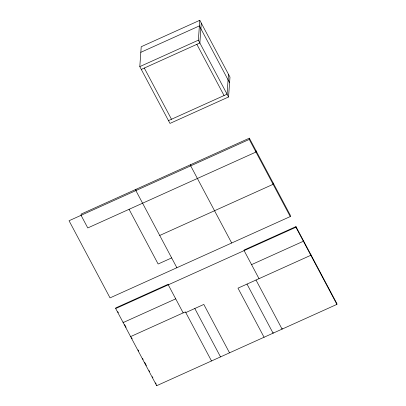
<?xml version="1.0" encoding="UTF-8"?>
<svg xmlns="http://www.w3.org/2000/svg" width="406" height="406" viewBox="0 0 406 406"><rect width="100%" height="100%" fill="white"/><g stroke="black" fill="none" stroke-linecap="round" stroke-linejoin="round"><path stroke-width="0.61" d="M259.013 278.663L244.107 250.609L244.148 249.989L295.964 226.609L336.95 303.759L336.909 304.378L156.691 385.7L115.7 308.55L115.746 307.931L168.307 284.21L168.267 284.829L183.172 312.884M139.801 66.609L141.222 46.731L199.793 20.3L229.979 77.11L228.553 96.988L169.982 123.419L139.801 66.609L198.372 40.179L199.793 20.3M123.201 321.958L123.155 322.577L175.717 298.857M135.969 189.343L135.878 190.581L176.869 267.732M156.691 385.7L156.736 385.081M190.784 164.608L190.693 165.846L231.684 242.996M201.285 23.106L199.859 42.985L141.288 69.416M228.487 74.303L227.061 94.187L168.49 120.612M249.264 139.42L69.05 220.737L110.036 297.887L290.254 216.571L249.264 139.42L249.355 138.177L81.154 214.074L81.063 215.317L87.772 227.944L255.973 152.042L256.064 150.804M273.202 183.065L273.111 184.309L159.725 235.47M273.126 332.56L273.081 333.179L246.995 284.083M282.134 328.495L282.089 329.114L256.008 280.018M290.254 216.571L290.346 215.327L249.355 138.177M336.909 304.378L295.918 227.228L295.964 226.609M303.414 240.636L303.368 241.255L251.558 264.636M310.869 254.663L310.823 255.283L237.987 288.153L264.067 337.249M140.821 52.318L199.392 25.893L229.578 82.702M171.652 257.917L158.137 264.012L129.067 209.308M115.7 308.55L295.918 227.228M130.605 336.604L185.42 311.869L211.506 360.964M185.796 312.569L203.817 304.439L229.527 352.834M198.372 40.179L228.553 96.988M196.854 44.34L224.056 95.542M144.292 68.061L171.494 119.257M194.804 308.504L220.519 356.899M117.75 311.707L118.324 312.782M124.632 324.653L126.063 327.353M131.539 337.655L132.133 338.771M138.06 349.931L138.654 351.048M142.506 358.3L143.1 359.417M144.582 362.203L146.358 365.552M149.027 370.571L149.621 371.688M152.291 376.712L152.879 377.824M155.549 382.848L156.143 383.964"/></g></svg>
